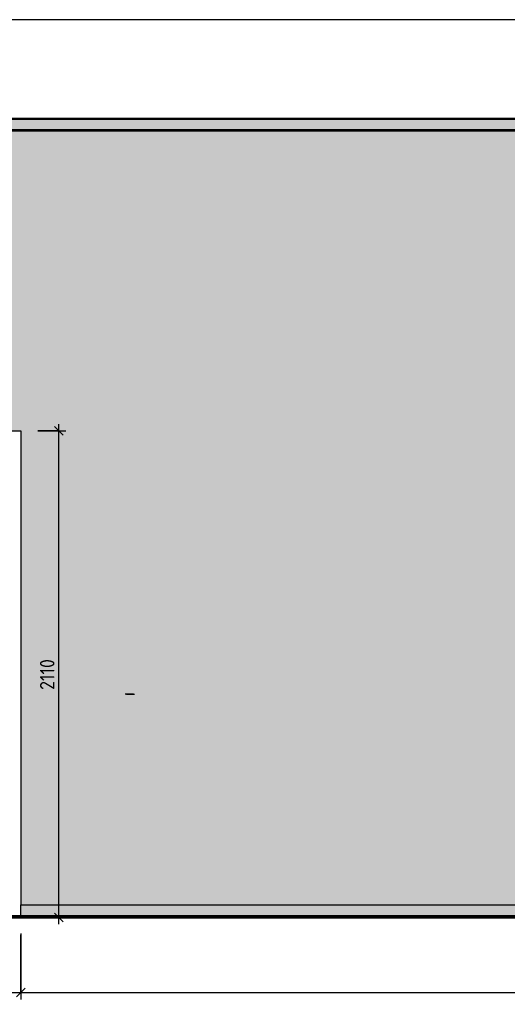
# Model space of a CAD drawing. Header units: millimetres. Extents: x 16345 to 138513, y -2470 to 23828.
# Drawn here: x 89503 to 91616, y 3840 to 8080 of the extents above; entities that cross this region are included whole.
import ezdxf

# ---------------------------------------------------------------- set-up
doc = ezdxf.new("R2010")
doc.units = ezdxf.units.MM
for name, color, linetype, lineweight in [('A-ANNO-DIMS', 7, 'Continuous', 9), ('A-ANNO-DIMS-25', 7, 'Continuous', 9), ('A-FLOR', 7, 'Continuous', 9), ('A-GENM', 7, 'Continuous', 9), ('A-WALL-PATT', 7, 'Continuous', 9), ('I-WALL', 7, 'Continuous', 9), ('Q-SPCQ', 7, 'Continuous', 9)]:
    doc.layers.add(name, color=color, linetype=linetype, lineweight=lineweight)
for name, color, linetype, lineweight, true_color in [('A-CLNG-1', 7, 'Continuous', 9, 0x787878), ('A-CLNG-FNSH-1', 7, 'Continuous', 30, 0x3c3c3c), ('A-FLOR-FNSH-1', 7, 'Continuous', 30, 0x3c3c3c), ('Q-SPCQ-3', 1, 'Continuous', 9, 0xff0000)]:
    doc.layers.add(name, color=color, linetype=linetype, lineweight=lineweight, true_color=true_color)
doc.styles.add('ISOCPEUR_1', font='isocpeur.ttf', dxfattribs={"width": 0.9, "height": 62.5})
doc.dimstyles.new('ISO-2_5_0_9К_БОЛЬШОЙ_1', dxfattribs={"dimscale": 304.8, "dimtxt": 62.248823, "dimasz": 0.123031, "dimexe": 0.098425, "dimexo": 0.246063, "dimgap": 0, "dimtad": 1, "dimdec": 0, "dimrnd": 10, "dimzin": 0, "dimdsep": 46, "dimtxsty": 'ISOCPEUR_1', "dimblk1": 'OBLIQUE', "dimblk2": 'OBLIQUE', "dimsah": 1, "dimcen": 0.09, "dimdle": 0.098425, "dimazin": 0, "dimtfac": 1, "dimtdec": 4, "dimtix": 1, "dimtmove": 0, "dimatfit": 3, "dimfxl": 1, "dimtvp": 1, "dimtolj": 1, "dimtzin": 0, "dimarcsym": 2})

# ---------------------------------------------------------------- blocks, each defined once
blk = doc.blocks.new('Плинтус - Плинтус темный _ст_школа_-32979664-Развертка 2_28-1')
at = {"layer": 'A-GENM'}
blk.add_hatch(color=256, dxfattribs=at).paths.add_polyline_path([(-13570.4, 4200), (-13518, 4200.1), (-13518, 4202), (-13500, 4202), (-13500, 4250), (-21575, 4250), (-21575, 4200), (-13934.5, 4200)])
for p, q in [((-21575, 4250), (-13500, 4250)), ((-21575, 4200), (-21575, 4250))]:
    blk.add_line(p, q, dxfattribs=at)
blk = doc.blocks.new('Дистанционный пожарный извещатель - Монтируемые на перекрытии-30348713-Развертка 2_28-1')
at = {"layer": 'Q-SPCQ'}
for p, q in [((-21116.8, 5161.6), (-21122.6, 5161.6)), ((-21116.8, 5161.6), (-21086.8, 5161.6)), ((-21099.9, 5161.6), (-21116.8, 5161.6)), ((-21086.8, 5161.6), (-21099.9, 5161.6)), ((-21086.8, 5161.6), (-21081.8, 5161.6))]:
    blk.add_line(p, q, dxfattribs=at)
blk = doc.blocks.new('DIMBLOCK56-Развертка 2_28-1')
at = {"layer": 'A-ANNO-DIMS-25'}
for p, q in [((88083, 4925), (88083, 3840.1)), ((88083, 3870.1), (88083, 4925)), ((89507.5, 4125), (89507.5, 3840.1)), ((89507.5, 3870.1), (89507.5, 4120)), ((88083, 3870.1), (89507.5, 3870.1))]:
    blk.add_line(p, q, dxfattribs=at)
at = {"layer": 'A-ANNO-DIMS-25', "lineweight": 20}
for p, q in [((88083, 3870.1), (88064.3, 3851.4)), ((88083, 3870.1), (88101.8, 3888.9)), ((89507.5, 3870.1), (89488.8, 3851.4)), ((89507.5, 3870.1), (89526.3, 3888.9))]:
    blk.add_line(p, q, dxfattribs=at)
at = {"layer": 'A-ANNO-DIMS-25', "color": 0, "insert": (88718.7, 3951.8), "char_height": 62.5, "width": 183.873, "attachment_point": 1, "line_spacing_factor": 1.149209, "style": 'ISOCPEUR_1'}
blk.add_mtext('1420', dxfattribs=at)
blk = doc.blocks.new('_Oblique')
at = {"color": 0, "linetype": 'ByBlock', "lineweight": -2}
blk.add_line((-0.5, -0.5), (0.5, 0.5), dxfattribs=at)
blk = doc.blocks.new('DIMBLOCK57-Развертка 2_28-1')
at = {"layer": 'A-ANNO-DIMS-25'}
for p, q in [((89507.5, 4125), (89507.5, 3840.1)), ((89507.5, 3870.1), (89507.5, 4120)), ((97557.5, 4125), (97557.5, 3840.1)), ((97557.5, 3870.1), (97557.5, 4120)), ((89507.5, 3870.1), (97557.5, 3870.1))]:
    blk.add_line(p, q, dxfattribs=at)
at = {"layer": 'A-ANNO-DIMS-25', "lineweight": 20}
for p, q in [((89507.5, 3870.1), (89488.8, 3851.4)), ((89507.5, 3870.1), (89526.3, 3888.9)), ((97557.5, 3870.1), (97538.8, 3851.4)), ((97557.5, 3870.1), (97576.3, 3888.9))]:
    blk.add_line(p, q, dxfattribs=at)
at = {"layer": 'A-ANNO-DIMS-25', "color": 0, "insert": (93453.5, 3951.8), "char_height": 62.5, "width": 189.619, "attachment_point": 1, "line_spacing_factor": 1.149209, "style": 'ISOCPEUR_1'}
blk.add_mtext('8050', dxfattribs=at)
blk = doc.blocks.new('DIMBLOCK77-Развертка 2_28-1')
at = {"layer": 'A-ANNO-DIMS-25', "lineweight": 20}
for p, q in [((89672.9, 6300), (89654.1, 6318.7)), ((89672.9, 6300), (89691.6, 6281.2)), ((89672.9, 4195), (89654.1, 4213.8)), ((89672.9, 4195), (89691.6, 4176.2))]:
    blk.add_line(p, q, dxfattribs=at)
at = {"layer": 'A-ANNO-DIMS-25'}
for p, q in [((89672.9, 4165), (89672.9, 6330)), ((89582.5, 6300), (89702.9, 6300)), ((89672.9, 6300), (89582.5, 6300)), ((89721.3, 4195), (89642.9, 4195)), ((89672.9, 4195), (89721.3, 4195))]:
    blk.add_line(p, q, dxfattribs=at)
at = {"layer": 'A-ANNO-DIMS-25', "color": 0, "insert": (89591.2, 5179.3), "char_height": 62.5, "width": 163.762, "attachment_point": 1, "rotation": 90, "line_spacing_factor": 1.149209, "style": 'ISOCPEUR_1'}
blk.add_mtext('2110', dxfattribs=at)

msp = doc.modelspace()

# ---------------------------------------------------------------- hatches: boundary and pattern name
at = {"layer": 'A-CLNG-1'}
msp.add_hatch(color=256, dxfattribs=at).paths.add_polyline_path([(95691.7, 7600), (95882.5, 7600), (95882.5, 7650), (87703.5, 7650), (87703.5, 7600), (95327.7, 7600)])
at = {"layer": 'A-WALL-PATT'}
h = msp.add_hatch(color=256, dxfattribs=at)
h.paths.add_polyline_path([(88107.5, 4200), (88107.5, 6300), (89507.5, 6300), (89507.5, 4250), (97557.5, 4250), (97557.5, 6300), (98957.5, 6300), (98957.5, 4250), (99861.5, 4250), (99861.5, 7600), (96102.5, 7600), (96102.5, 7500), (95882.5, 7500), (95882.5, 7600), (88083, 7600), (88083, 5000), (88079.5, 5000), (88079.5, 4850), (88099.5, 4850), (88099.5, 4300), (88079.5, 4300), (88079.5, 4250), (88093.5, 4250), (88093.5, 4200), (88107.2, 4200)])
h.paths.add_polyline_path([(99194.3, 5750), (99131.7, 5750), (99131.7, 5850), (99231.7, 5850), (99231.7, 5750), (99199.8, 5750)])
h.paths.add_polyline_path([(98207.9, 6450), (98207.9, 6550), (98307.9, 6550), (98307.9, 6450)])

# ---------------------------------------------------------------- linework, layer by layer
at = {"layer": 'A-CLNG-FNSH-1'}
for p, q in [((95882.5, 7650), (87703.5, 7650)), ((95882.5, 7601), (87703.5, 7601)), ((87703.5, 7600), (95882.5, 7600))]:
    msp.add_line(p, q, dxfattribs=at)
at = {"layer": 'A-FLOR'}
msp.add_line((87682.5, 8080), (110962.5, 8080), dxfattribs=at)
at = {"layer": 'A-FLOR-FNSH-1'}
for p, q in [((110982.5, 4200), (87682.5, 4200)), ((87682.5, 4195), (110982.5, 4195))]:
    msp.add_line(p, q, dxfattribs=at)
at = {"layer": 'I-WALL'}
for p, q in [((88107.5, 6300), (89507.5, 6300)), ((89507.5, 6300), (89507.5, 4250))]:
    msp.add_line(p, q, dxfattribs=at)

# ---------------------------------------------------------------- block references
at = {"layer": 'A-GENM'}
msp.add_blockref('Плинтус - Плинтус темный _ст_школа_-32979664-Развертка 2_28-1', (111082.5, 0), dxfattribs=at)
at = {"layer": 'Q-SPCQ-3'}
msp.add_blockref('Дистанционный пожарный извещатель - Монтируемые на перекрытии-30348713-Развертка 2_28-1', (111082.5, 0), dxfattribs=at)

# ---------------------------------------------------------------- dimensions: what is measured, and where the dimension line sits
at = {"layer": 'A-ANNO-DIMS'}
dim = msp.add_linear_dim(base=(89672.9, 6300), p1=(89646.3, 4195), p2=(89507.5, 6300), angle=90, dimstyle='ISO-2_5_0_9К_БОЛЬШОЙ_1', override={"dimpost": '<>', "dimfxl": 2109.572478}, dxfattribs=at)
dim.commit()
dim.dimension.update_dxf_attribs({"geometry": 'DIMBLOCK77-Развертка 2_28-1', "text_midpoint": (89641.6, 5247.5)})
for base, p1, p2, override, picture, middle in [((89507.5189429, 3870.1025619), (88083.0189429, 5000), (89507.5189429, 4200), {"dimpost": '<>', "dimfxl": 1633.768726}, 'DIMBLOCK56-Развертка 2_28-1', (88795.2689429, 3901.3525619)), ((97557.5, 3870.1), (89507.5, 4200), (97557.5, 4200), {"dimpost": '<>', "dimfxl": 8049.999978}, 'DIMBLOCK57-Развертка 2_28-1', (93532.5, 3901.4))]:
    dim = msp.add_linear_dim(base=base, p1=p1, p2=p2, dimstyle='ISO-2_5_0_9К_БОЛЬШОЙ_1', override=override, dxfattribs=at)
    dim.commit()
    dim.dimension.update_dxf_attribs({"geometry": picture, "text_midpoint": middle})

doc.saveas('drawing.dxf')
